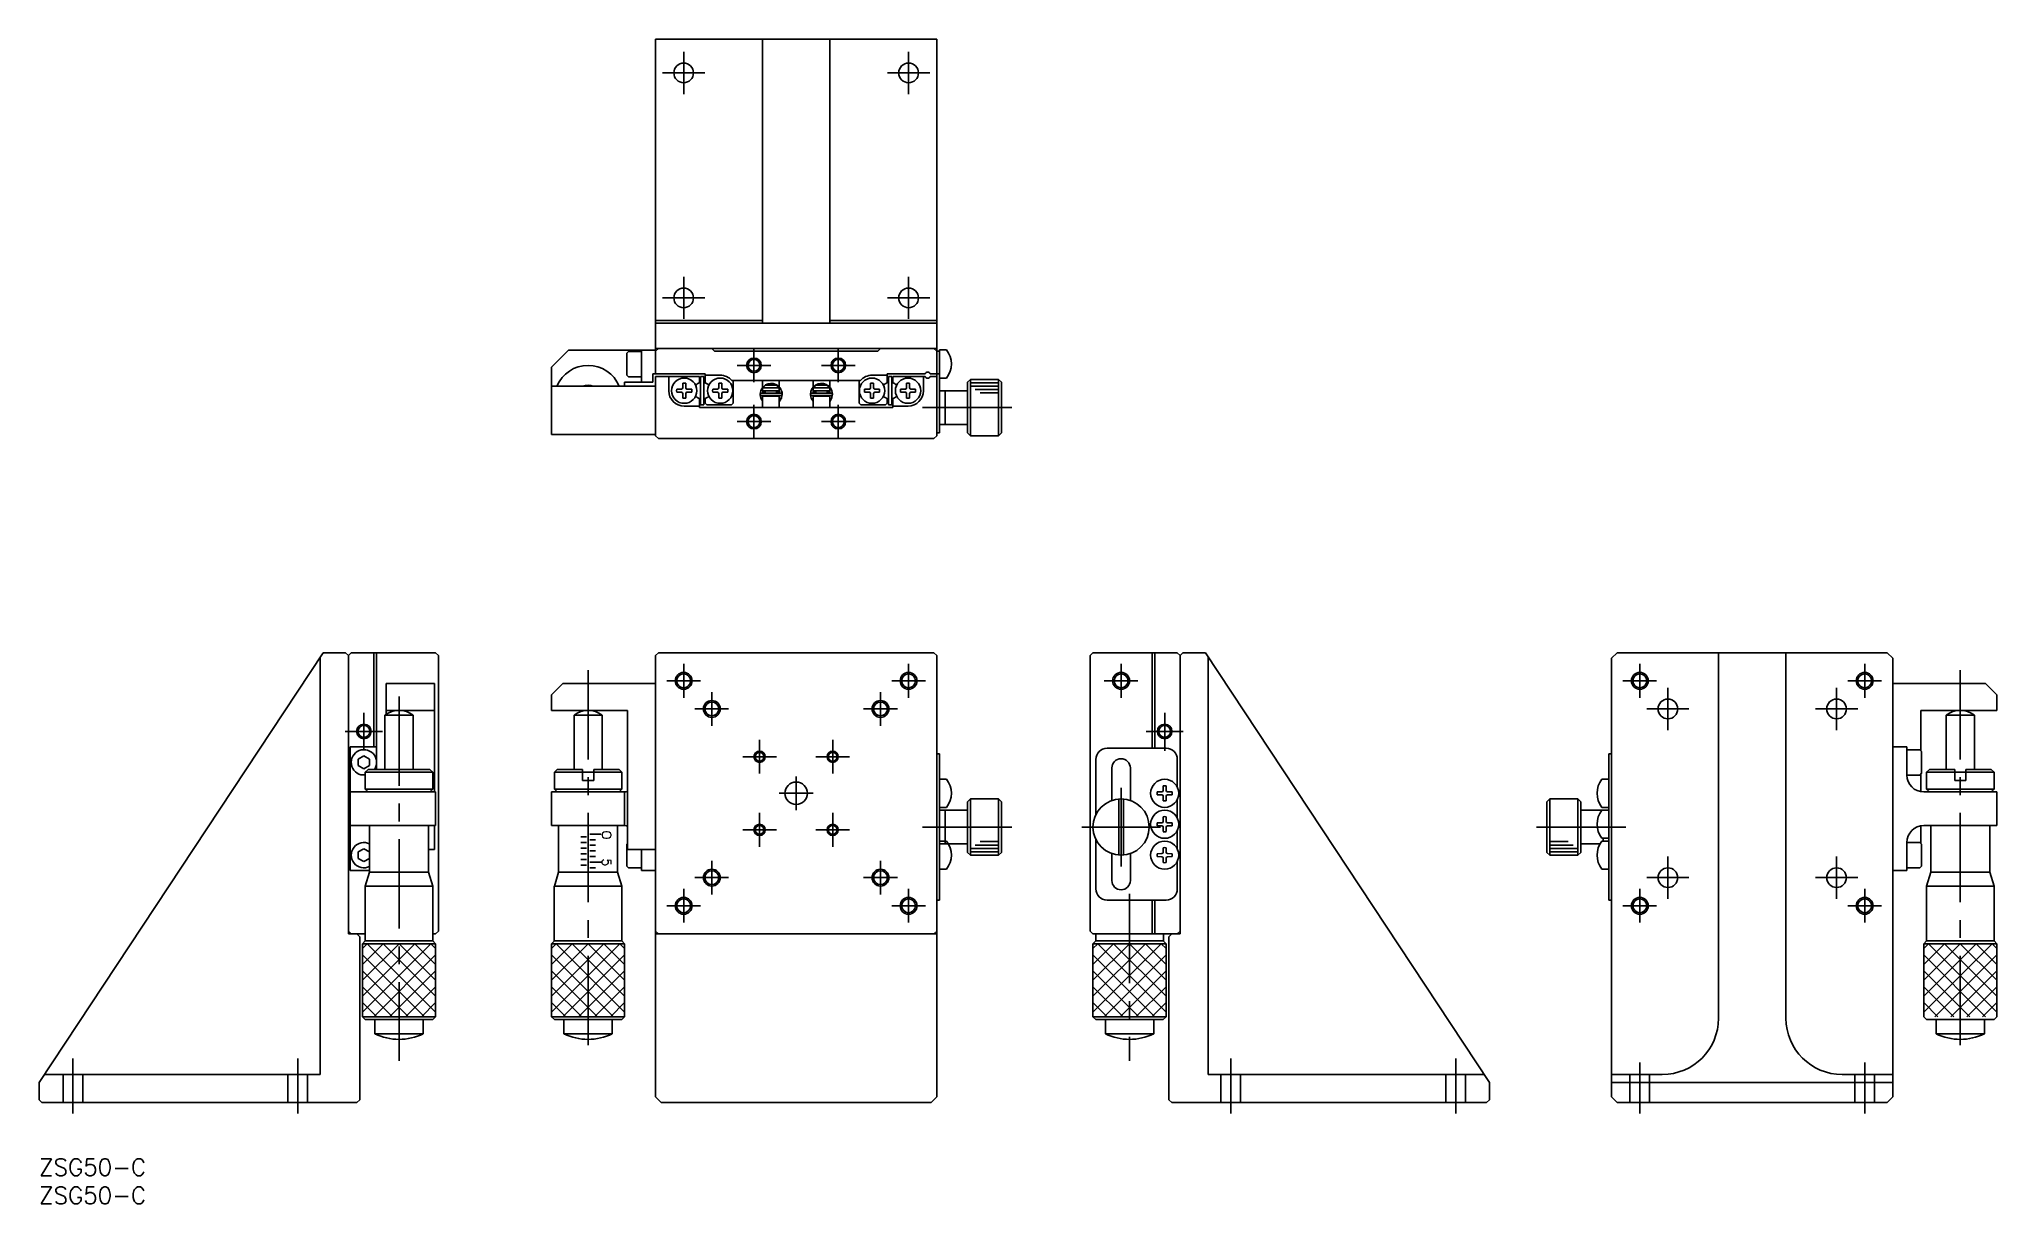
# Model space of a CAD drawing. Extents: x 0 to 348, y -8 to 199.
import ezdxf

# ---------------------------------------------------------------- set-up
doc = ezdxf.new("R2010")
doc.units = 0
doc.header["$LTSCALE"] = 0.5
doc.linetypes.add('CENTER', pattern=[50.8, 31.75, -6.35, 6.35, -6.35])
doc.linetypes.add('DASHED', pattern=[19.05, 12.7, -6.35])
for name, color, linetype in [('MSM_CENTER', 1, 'CENTER'), ('MSM_CONTINUOUS', 7, 'CONTINUOUS'), ('MSM_DASHED', 4, 'DASHED'), ('MSM_NARROW', 5, 'CONTINUOUS'), ('MSM_PART_NUMBER', 7, 'CONTINUOUS')]:
    doc.layers.add(name, color=color, linetype=linetype)
doc.styles.get("Standard").update_dxf_attribs({"font": 'txt.shx', "height": 3, "bigfont": 'bigfont.shx'})

# ---------------------------------------------------------------- blocks, each defined once
blk = doc.blocks.new('*U2')
at = {"layer": 'MSM_PART_NUMBER'}
blk.add_text('ZSG50-C', height=3, dxfattribs=at).set_placement((0, -3))
blk = doc.blocks.new('*U3')
at = {"layer": 'MSM_PART_NUMBER'}
blk.add_text('ZSG50-C', height=3, dxfattribs=at).set_placement((0, -8))

msp = doc.modelspace()

# ---------------------------------------------------------------- linework, layer by layer
at = {"layer": 'MSM_CENTER'}
for p, q in [((114.62, 189.34), (114.62, 196.84)), ((154.62, 189.34), (154.62, 196.84)), ((110.87, 193.09), (118.37, 193.09)), ((150.87, 193.09), (158.37, 193.09)), ((114.62, 149.34), (114.62, 156.84)), ((154.62, 149.34), (154.62, 156.84)), ((110.87, 153.09), (118.37, 153.09)), ((150.87, 153.09), (158.37, 153.09)), ((127.12, 144.09), (127.12, 138.09)), ((142.12, 144.09), (142.12, 138.09)), ((124.12, 141.09), (130.12, 141.09)), ((139.12, 141.09), (145.12, 141.09)), ((127.12, 134.09), (127.12, 128.09)), ((142.12, 134.09), (142.12, 128.09)), ((157.1, 133.59), (174.99, 133.59)), ((124.12, 131.09), (130.12, 131.09)), ((139.12, 131.09), (145.12, 131.09)), ((114.62, 82), (114.62, 88)), ((154.62, 82), (154.62, 88)), ((192.41, 82), (192.41, 88)), ((284.65, 82), (284.65, 88)), ((324.65, 82), (324.65, 88)), ((97.62, 86.9), (97.62, 17.42)), ((111.62, 85), (117.62, 85)), ((151.62, 85), (157.62, 85)), ((189.41, 85), (195.41, 85)), ((281.65, 85), (287.65, 85)), ((289.65, 83.75), (289.65, 76.25)), ((319.65, 83.75), (319.65, 76.25)), ((321.65, 85), (327.65, 85)), ((341.65, 86.9), (341.65, 17.42)), ((64, 82.22), (64, 17.42)), ((119.62, 77), (119.62, 83)), ((149.62, 77), (149.62, 83)), ((57.75, 79.3), (57.75, 72.7)), ((116.62, 80), (122.62, 80)), ((146.62, 80), (152.62, 80)), ((200.16, 79.3), (200.16, 72.56)), ((285.9, 80), (293.4, 80)), ((315.9, 80), (323.4, 80)), ((54.45, 76), (61.05, 76)), ((128.12, 68.5), (128.12, 74.5)), ((141.12, 68.5), (141.12, 74.5)), ((203.46, 76), (196.86, 76)), ((125.12, 71.5), (131.12, 71.5)), ((144.12, 71.5), (138.12, 71.5)), ((134.62, 62), (134.62, 68)), ((137.62, 65), (131.62, 65)), ((192.41, 66), (192.41, 52)), ((128.12, 61.5), (128.12, 55.5)), ((141.12, 61.5), (141.12, 55.5)), ((125.12, 58.5), (131.12, 58.5)), ((144.12, 58.5), (138.12, 58.5)), ((157.1, 59), (174.99, 59)), ((185.41, 59), (199.41, 59)), ((282.17, 59), (264.28, 59)), ((119.62, 53), (119.62, 47)), ((149.62, 53), (149.62, 47)), ((289.65, 53.75), (289.65, 46.25)), ((319.65, 53.75), (319.65, 46.25)), ((116.62, 50), (122.62, 50)), ((146.62, 50), (152.62, 50)), ((285.9, 50), (293.4, 50)), ((315.9, 50), (323.4, 50)), ((114.62, 48), (114.62, 42)), ((154.62, 48), (154.62, 42)), ((193.91, 47.11), (193.91, 17.42)), ((284.65, 48), (284.65, 42)), ((324.65, 48), (324.65, 42)), ((111.62, 45), (117.62, 45)), ((151.62, 45), (157.62, 45)), ((281.65, 45), (287.65, 45)), ((321.65, 45), (327.65, 45)), ((6, 17.85), (6, 8.09)), ((46, 17.85), (46, 8.09)), ((211.91, 17.85), (211.91, 8.09)), ((251.91, 17.85), (251.91, 8.09)), ((284.65, 17.12), (284.65, 8.09)), ((324.65, 17.12), (324.65, 8.09))]:
    msp.add_line(p, q, dxfattribs=at)
at = {"layer": 'MSM_CONTINUOUS'}
for p, q in [((109.62, 142.09), (109.62, 199.09)), ((159.62, 199.09), (109.62, 199.09)), ((128.62, 199.09), (128.62, 148.59)), ((140.62, 199.09), (140.62, 148.59)), ((159.62, 142.09), (159.62, 199.09)), ((128.62, 149.09), (109.62, 149.09)), ((159.62, 148.59), (109.62, 148.59)), ((159.62, 149.09), (140.62, 149.09)), ((94.12, 143.79), (91.12, 140.79)), ((94.12, 143.79), (109.62, 143.79)), ((104.52, 143.24), (104.82, 143.54)), ((104.52, 143.24), (104.52, 139.34)), ((107.12, 143.54), (104.82, 143.54)), ((107.12, 138.09), (107.12, 143.79)), ((110.12, 144.09), (109.62, 143.59)), ((159.62, 144.09), (109.62, 144.09)), ((109.62, 143.59), (109.62, 139.59)), ((119.62, 144.09), (120.12, 143.59)), ((149.12, 143.59), (120.12, 143.59)), ((149.62, 144.09), (149.12, 143.59)), ((159.12, 144.09), (159.62, 143.59)), ((160.12, 143.59), (159.62, 143.59)), ((159.62, 139.59), (159.62, 143.59)), ((160.12, 143.84), (161.34, 143.84)), ((160.12, 143.84), (160.12, 129.09)), ((91.12, 128.79), (91.12, 140.79)), ((104.82, 139.04), (104.52, 139.34)), ((109.12, 139.59), (109.62, 139.59)), ((109.12, 139.59), (109.12, 138.09)), ((109.62, 139.59), (118.42, 139.59)), ((118.42, 139.59), (118.42, 138.01)), ((121.12, 139.34), (118.42, 139.34)), ((148.12, 139.34), (150.82, 139.34)), ((150.82, 139.59), (157.56, 139.59)), ((150.82, 139.59), (150.82, 138.01)), ((160.12, 139.59), (158.48, 139.59)), ((159.62, 128.59), (159.62, 139.59)), ((91.12, 137.39), (109.62, 137.39)), ((104.12, 137.39), (104.12, 138.09)), ((104.12, 138.09), (109.12, 138.09)), ((107.12, 139.04), (104.82, 139.04)), ((117.42, 139.09), (109.62, 139.09)), ((109.62, 128.59), (109.62, 139.09)), ((111.97, 136.59), (111.97, 139.09)), ((114.24, 136.87), (113.4, 136.85)), ((114.24, 136.32), (113.4, 136.33)), ((114.24, 136.87), (114.37, 136.93)), ((114.24, 136.32), (114.37, 136.26)), ((114.45, 137.09), (114.37, 136.93)), ((114.45, 136.1), (114.37, 136.26)), ((114.45, 137.09), (114.46, 137.92)), ((114.45, 136.1), (114.46, 135.27)), ((115, 137.09), (114.98, 137.92)), ((115, 136.1), (114.98, 135.27)), ((115, 137.09), (115.07, 136.93)), ((115, 136.1), (115.07, 136.26)), ((115.2, 136.87), (115.07, 136.93)), ((115.2, 136.32), (115.07, 136.26)), ((115.2, 136.87), (116.05, 136.85)), ((115.2, 136.32), (116.05, 136.33)), ((117.42, 139.09), (117.42, 138.01)), ((117.62, 139.09), (117.62, 134.09)), ((117.62, 139.09), (118.22, 139.09)), ((118.22, 139.09), (118.22, 134.09)), ((120.64, 136.87), (119.8, 136.85)), ((120.64, 136.32), (119.8, 136.33)), ((120.64, 136.87), (120.77, 136.93)), ((120.64, 136.32), (120.77, 136.26)), ((120.85, 137.09), (120.77, 136.93)), ((120.85, 136.1), (120.77, 136.26)), ((120.85, 137.09), (120.86, 137.92)), ((120.85, 136.1), (120.86, 135.27)), ((121.4, 137.09), (121.38, 137.92)), ((121.4, 136.1), (121.38, 135.27)), ((121.4, 137.09), (121.47, 136.93)), ((121.4, 136.1), (121.47, 136.26)), ((121.6, 136.87), (121.47, 136.93)), ((121.6, 136.32), (121.47, 136.26)), ((121.6, 136.87), (122.45, 136.85)), ((121.6, 136.32), (122.45, 136.33)), ((123.2, 138.39), (146.04, 138.39)), ((123.42, 134.39), (123.42, 138.39)), ((128.24, 135.91), (128.24, 135.81)), ((131.94, 136.13), (128.44, 136.13)), ((128.62, 138.39), (128.62, 136.59)), ((129.2, 137.61), (128.62, 137.09)), ((131.62, 137.09), (128.62, 137.09)), ((128.62, 136.59), (131.62, 136.59)), ((128.65, 136.13), (128.78, 136.59)), ((128.68, 137.09), (129.2, 137.59)), ((128.71, 136.39), (129.12, 136.39)), ((129.12, 136.59), (129.12, 136.13)), ((129.2, 137.59), (131.04, 137.59)), ((131.04, 137.59), (131.57, 137.09)), ((131.12, 136.13), (131.12, 136.59)), ((131.12, 136.39), (131.62, 136.39)), ((131.59, 136.59), (131.72, 136.13)), ((131.62, 137.25), (131.62, 138.39)), ((131.62, 136.59), (131.62, 137.09)), ((131.62, 136.39), (131.62, 136.52)), ((131.98, 135.16), (132.14, 135.9)), ((137.18, 135.92), (137.18, 135.82)), ((140.88, 136.14), (137.38, 136.14)), ((137.59, 136.14), (137.72, 136.59)), ((137.62, 138.39), (137.62, 137.18)), ((137.62, 137.09), (137.62, 136.59)), ((140.62, 137.09), (137.62, 137.09)), ((137.62, 136.59), (140.62, 136.59)), ((137.65, 136.39), (138.12, 136.39)), ((137.68, 137.09), (138.2, 137.59)), ((138.12, 136.59), (138.12, 136.14)), ((138.2, 137.59), (140.04, 137.59)), ((140.04, 137.59), (140.57, 137.09)), ((140.12, 136.14), (140.12, 136.59)), ((140.12, 136.39), (140.62, 136.39)), ((140.54, 136.59), (140.67, 136.14)), ((140.62, 137.2), (140.62, 138.39)), ((140.62, 136.59), (140.62, 137.09)), ((140.92, 135.17), (141.08, 135.92)), ((145.82, 134.39), (145.82, 138.39)), ((147.64, 136.87), (146.8, 136.85)), ((147.64, 136.32), (146.8, 136.33)), ((147.64, 136.87), (147.77, 136.93)), ((147.64, 136.32), (147.77, 136.26)), ((147.85, 137.09), (147.77, 136.93)), ((147.85, 136.1), (147.77, 136.26)), ((147.85, 137.09), (147.86, 137.92)), ((147.85, 136.1), (147.86, 135.27)), ((148.4, 137.09), (148.38, 137.92)), ((148.4, 136.1), (148.38, 135.27)), ((148.4, 137.09), (148.47, 136.93)), ((148.4, 136.1), (148.47, 136.26)), ((148.6, 136.87), (148.47, 136.93)), ((148.6, 136.32), (148.47, 136.26)), ((148.6, 136.87), (149.45, 136.85)), ((148.6, 136.32), (149.45, 136.33)), ((151.02, 139.09), (151.02, 134.09)), ((151.62, 139.09), (151.02, 139.09)), ((151.62, 139.09), (151.62, 134.09)), ((151.82, 139.09), (157.56, 139.09)), ((151.82, 139.09), (151.82, 138.01)), ((154.04, 136.87), (153.2, 136.85)), ((154.04, 136.32), (153.2, 136.33)), ((154.04, 136.87), (154.17, 136.93)), ((154.04, 136.32), (154.17, 136.26)), ((154.25, 137.09), (154.17, 136.93)), ((154.25, 136.1), (154.17, 136.26)), ((154.25, 137.09), (154.26, 137.92)), ((154.25, 136.1), (154.26, 135.27)), ((154.8, 137.09), (154.78, 137.92)), ((154.8, 136.1), (154.78, 135.27)), ((154.8, 137.09), (154.87, 136.93)), ((154.8, 136.1), (154.87, 136.26)), ((155, 136.87), (154.87, 136.93)), ((155, 136.32), (154.87, 136.26)), ((155, 136.87), (155.85, 136.85)), ((155, 136.32), (155.85, 136.33)), ((157.27, 136.59), (157.27, 139.09)), ((159.62, 139.09), (158.48, 139.09)), ((159.62, 138.59), (159.62, 128.59)), ((160.12, 138.84), (161.34, 138.84)), ((160.12, 136.59), (165.12, 136.59)), ((161.12, 130.59), (161.12, 136.59)), ((165.12, 138.09), (165.62, 138.59)), ((165.12, 129.09), (165.12, 138.09)), ((165.62, 128.59), (165.62, 138.59)), ((165.62, 138.59), (170.62, 138.59)), ((170.62, 128.59), (170.62, 138.59)), ((170.62, 138.59), (171.12, 138.09)), ((171.12, 129.09), (171.12, 138.09)), ((114.72, 133.84), (117.42, 133.84)), ((117.42, 133.59), (117.42, 135.18)), ((117.42, 133.59), (151.82, 133.59)), ((118.22, 134.09), (117.62, 134.09)), ((118.42, 134.39), (118.42, 135.18)), ((118.42, 134.39), (118.72, 134.09)), ((123.12, 134.09), (118.72, 134.09)), ((123.12, 134.09), (123.42, 134.39)), ((128.37, 135.22), (128.39, 135.16)), ((128.39, 135.17), (128.39, 135.17)), ((128.39, 135.16), (128.39, 135.17)), ((128.4, 135.16), (128.42, 135.11)), ((128.44, 135.73), (131.94, 135.73)), ((131.62, 135.59), (128.62, 135.59)), ((128.62, 135.59), (128.62, 133.59)), ((128.67, 135.59), (128.65, 135.73)), ((128.79, 135.59), (129.04, 135.73)), ((129.12, 135.73), (129.12, 135.59)), ((131.12, 135.59), (131.12, 135.73)), ((131.34, 135.73), (131.59, 135.59)), ((131.62, 135.59), (131.62, 133.59)), ((131.63, 135.3), (131.62, 135.31)), ((131.97, 135.15), (131.62, 135.3)), ((131.62, 134.61), (131.98, 135.17)), ((131.64, 135.29), (131.63, 135.3)), ((131.63, 135.3), (131.63, 135.3)), ((131.65, 135.29), (131.64, 135.29)), ((131.66, 135.28), (131.65, 135.29)), ((131.67, 135.28), (131.66, 135.28)), ((131.68, 135.27), (131.67, 135.28)), ((131.69, 135.27), (131.68, 135.27)), ((131.7, 135.26), (131.69, 135.27)), ((131.71, 135.25), (131.7, 135.26)), ((131.73, 135.25), (131.71, 135.25)), ((131.74, 135.24), (131.73, 135.25)), ((131.75, 135.23), (131.74, 135.24)), ((131.77, 135.23), (131.75, 135.23)), ((131.78, 135.22), (131.77, 135.23)), ((131.8, 135.22), (131.78, 135.22)), ((131.81, 135.21), (131.8, 135.22)), ((131.82, 135.2), (131.81, 135.21)), ((131.84, 135.2), (131.82, 135.2)), ((131.85, 135.19), (131.84, 135.2)), ((131.87, 135.19), (131.85, 135.19)), ((131.88, 135.18), (131.87, 135.19)), ((131.89, 135.18), (131.88, 135.18)), ((131.9, 135.18), (131.89, 135.18)), ((131.92, 135.17), (131.9, 135.18)), ((131.93, 135.17), (131.92, 135.17)), ((131.94, 135.17), (131.93, 135.17)), ((131.94, 135.16), (131.94, 135.17)), ((131.95, 135.16), (131.94, 135.16)), ((131.96, 135.16), (131.95, 135.16)), ((131.97, 135.16), (131.96, 135.16)), ((131.98, 135.7), (131.97, 135.73)), ((131.97, 135.73), (131.97, 135.73)), ((131.98, 135.16), (131.97, 135.15)), ((131.97, 135.16), (131.98, 135.16)), ((131.98, 135.16), (131.97, 135.16)), ((131.97, 135.16), (131.97, 135.16)), ((131.97, 135.16), (131.97, 135.16)), ((132, 135.67), (131.98, 135.7)), ((131.98, 135.16), (131.99, 135.2)), ((131.98, 135.17), (131.98, 135.16)), ((131.98, 135.16), (131.98, 135.16)), ((131.99, 135.2), (132, 135.23)), ((132.01, 135.64), (132, 135.67)), ((132, 135.23), (132.01, 135.26)), ((132.02, 135.6), (132.01, 135.64)), ((132.01, 135.26), (132.02, 135.29)), ((132.02, 135.57), (132.02, 135.6)), ((132.03, 135.53), (132.02, 135.57)), ((132.02, 135.29), (132.03, 135.33)), ((132.03, 135.5), (132.03, 135.53)), ((132.03, 135.47), (132.03, 135.5)), ((132.04, 135.43), (132.03, 135.47)), ((132.03, 135.4), (132.04, 135.43)), ((132.03, 135.36), (132.03, 135.4)), ((132.03, 135.33), (132.03, 135.36)), ((137.31, 135.23), (137.34, 135.18)), ((137.34, 135.18), (137.34, 135.18)), ((137.34, 135.18), (137.34, 135.18)), ((137.34, 135.18), (137.36, 135.12)), ((137.38, 135.74), (140.88, 135.74)), ((137.62, 135.58), (137.59, 135.74)), ((140.62, 135.59), (137.62, 135.59)), ((137.62, 135.59), (137.62, 133.59)), ((137.72, 135.59), (137.98, 135.74)), ((138.12, 135.74), (138.12, 135.59)), ((140.12, 135.59), (140.12, 135.74)), ((140.28, 135.74), (140.54, 135.59)), ((140.62, 133.59), (140.62, 135.59)), ((140.63, 135.27), (140.62, 135.28)), ((140.92, 135.17), (140.62, 135.27)), ((140.62, 134.69), (140.92, 135.18)), ((140.65, 135.27), (140.63, 135.27)), ((140.66, 135.26), (140.65, 135.27)), ((140.67, 135.26), (140.66, 135.26)), ((140.69, 135.25), (140.67, 135.26)), ((140.7, 135.24), (140.69, 135.25)), ((140.72, 135.24), (140.7, 135.24)), ((140.73, 135.23), (140.72, 135.24)), ((140.74, 135.22), (140.73, 135.23)), ((140.76, 135.22), (140.74, 135.22)), ((140.77, 135.21), (140.76, 135.22)), ((140.79, 135.21), (140.77, 135.21)), ((140.8, 135.2), (140.79, 135.21)), ((140.82, 135.2), (140.8, 135.2)), ((140.83, 135.19), (140.82, 135.2)), ((140.84, 135.19), (140.83, 135.19)), ((140.85, 135.18), (140.84, 135.19)), ((140.86, 135.18), (140.85, 135.18)), ((140.88, 135.18), (140.86, 135.18)), ((140.89, 135.17), (140.88, 135.18)), ((140.88, 135.18), (140.88, 135.18)), ((140.9, 135.17), (140.89, 135.17)), ((140.91, 135.17), (140.9, 135.17)), ((140.92, 135.71), (140.91, 135.74)), ((140.91, 135.74), (140.91, 135.74)), ((140.92, 135.17), (140.91, 135.17)), ((140.91, 135.17), (140.91, 135.17)), ((140.94, 135.68), (140.92, 135.71)), ((140.92, 135.18), (140.93, 135.21)), ((140.92, 135.18), (140.92, 135.17)), ((140.92, 135.17), (140.92, 135.17)), ((140.92, 135.17), (140.92, 135.17)), ((140.92, 135.17), (140.92, 135.17)), ((140.93, 135.21), (140.95, 135.24)), ((140.95, 135.65), (140.94, 135.68)), ((140.96, 135.61), (140.95, 135.65)), ((140.95, 135.27), (140.96, 135.31)), ((140.95, 135.24), (140.95, 135.27)), ((140.96, 135.58), (140.96, 135.61)), ((140.97, 135.55), (140.96, 135.58)), ((140.96, 135.31), (140.97, 135.34)), ((140.97, 135.51), (140.97, 135.55)), ((140.98, 135.48), (140.97, 135.51)), ((140.97, 135.37), (140.98, 135.41)), ((140.97, 135.34), (140.97, 135.37)), ((140.98, 135.44), (140.98, 135.48)), ((140.98, 135.41), (140.98, 135.44)), ((146.12, 134.09), (145.82, 134.39)), ((146.12, 134.09), (150.52, 134.09)), ((150.52, 134.09), (150.82, 134.39)), ((150.82, 134.39), (150.82, 135.18)), ((151.02, 134.09), (151.62, 134.09)), ((151.82, 133.59), (151.82, 135.18)), ((154.52, 133.84), (151.82, 133.84)), ((160.12, 129.09), (159.62, 129.09)), ((160.12, 130.59), (165.12, 130.59)), ((165.62, 128.59), (165.12, 129.09)), ((171.12, 129.09), (170.62, 128.59)), ((91.12, 128.79), (109.62, 128.79)), ((109.62, 128.59), (110.12, 128.09)), ((159.12, 128.09), (110.12, 128.09)), ((159.62, 128.59), (159.12, 128.09)), ((165.62, 128.59), (170.62, 128.59)), ((50.5, 90), (0, 13.56)), ((50, 89.24), (50, 15)), ((54.5, 90), (50.5, 90)), ((55, 89.5), (54.5, 90)), ((55, 89.5), (55.5, 90)), ((55, 89.5), (55, 40)), ((70.5, 90), (55.5, 90)), ((59.5, 90), (59.5, 73.25)), ((60, 90), (60, 69.25)), ((71, 89.5), (70.5, 90)), ((71, 40.5), (71, 89.5)), ((110.12, 90), (109.62, 89.5)), ((109.62, 89.5), (109.62, 40.5)), ((109.62, 11), (109.62, 89)), ((110.12, 90), (159.12, 90)), ((110.62, 90), (158.62, 90)), ((159.62, 89.5), (159.12, 90)), ((159.62, 40.5), (159.62, 89.5)), ((159.62, 11), (159.62, 89)), ((186.91, 89.5), (187.41, 90)), ((186.91, 40.5), (186.91, 89.5)), ((202.41, 90), (187.41, 90)), ((197.91, 90), (197.91, 73)), ((198.41, 90), (198.41, 73)), ((202.91, 89.5), (202.41, 90)), ((202.91, 89.5), (202.41, 90)), ((202.91, 89.5), (203.41, 90)), ((202.91, 89.5), (202.91, 40)), ((203.41, 90), (207.41, 90)), ((207.41, 90), (257.91, 13.56)), ((207.91, 89.24), (207.91, 15)), ((280.65, 90), (279.65, 89)), ((279.65, 11), (279.65, 89)), ((280.65, 90), (328.65, 90)), ((298.65, 25), (298.65, 90)), ((310.65, 25), (310.65, 90)), ((329.65, 89), (328.65, 90)), ((329.65, 11), (329.65, 89)), ((61.7, 84.5), (70.3, 84.5)), ((61.7, 84.5), (61.7, 79.02)), ((70.3, 84.5), (70.3, 65.25)), ((91.12, 82.5), (93.12, 84.5)), ((93.12, 84.5), (109.62, 84.5)), ((346.15, 84.5), (329.65, 84.5)), ((348.15, 82.5), (346.15, 84.5)), ((91.12, 82.5), (91.12, 79.75)), ((348.15, 82.5), (348.15, 79.75)), ((61.5, 78.87), (61.5, 69.25)), ((61.5, 78.87), (66.5, 78.87)), ((70.3, 79.75), (61.7, 79.75)), ((66.5, 78.87), (66.5, 69.25)), ((104.62, 79.75), (91.12, 79.75)), ((95.12, 78.87), (100.12, 78.87)), ((95.12, 78.87), (95.12, 69.25)), ((100.12, 78.87), (100.12, 69.25)), ((104.62, 79.75), (104.62, 55)), ((334.65, 79.75), (348.15, 79.75)), ((334.65, 79.75), (334.65, 72.55)), ((339.15, 78.87), (339.15, 69.25)), ((344.15, 78.87), (339.15, 78.87)), ((344.15, 78.87), (344.15, 69.25)), ((55.3, 73.25), (55.3, 51.25)), ((55.3, 73.25), (60, 73.25)), ((332.15, 73.25), (329.65, 73.25)), ((332.15, 68.25), (332.15, 73.25)), ((56.75, 71.08), (57.75, 71.65)), ((56.75, 69.92), (56.75, 71.08)), ((57.75, 69.35), (56.75, 69.92)), ((57.75, 71.65), (58.75, 71.08)), ((58.75, 69.92), (57.75, 69.35)), ((58.75, 71.08), (58.75, 69.92)), ((160.12, 72), (159.62, 72)), ((160.12, 72), (160.12, 46)), ((187.91, 71), (187.91, 61.18)), ((189.91, 73), (200.41, 73)), ((202.41, 71), (202.41, 66.09)), ((279.15, 72), (279.65, 72)), ((279.15, 72), (279.15, 46)), ((332.15, 72.75), (334.45, 72.75)), ((334.45, 72.75), (334.75, 72.45)), ((334.75, 68.55), (334.75, 72.45)), ((58, 68.75), (58.5, 69.25)), ((58, 68.75), (58, 65.75)), ((70, 68.75), (58, 68.75)), ((58.5, 69.25), (69.5, 69.25)), ((69.5, 69.25), (70, 68.75)), ((70, 68.75), (70, 65.75)), ((92.12, 69.25), (91.62, 68.75)), ((91.62, 68.75), (103.62, 68.75)), ((91.62, 65.75), (91.62, 68.75)), ((92.12, 69.25), (96.62, 69.25)), ((96.62, 69.25), (96.62, 67.25)), ((96.62, 67.25), (98.62, 67.25)), ((98.62, 69.25), (103.12, 69.25)), ((98.62, 67.25), (98.62, 69.25)), ((103.12, 69.25), (103.62, 68.75)), ((103.62, 68.75), (103.62, 65.75)), ((160.12, 67.5), (161.34, 67.5)), ((190.76, 63.79), (190.76, 69.5)), ((194.06, 63.65), (194.06, 69.5)), ((199.88, 65.5), (199.9, 66.32)), ((200.43, 65.5), (200.42, 66.32)), ((279.15, 67.5), (277.93, 67.5)), ((332.15, 68.25), (334.45, 68.25)), ((334.75, 68.55), (334.45, 68.25)), ((334.65, 68.45), (334.65, 65.29)), ((336.15, 69.25), (335.65, 68.75)), ((335.65, 68.75), (335.65, 65.75)), ((347.65, 68.75), (335.65, 68.75)), ((340.65, 69.25), (336.15, 69.25)), ((340.65, 67.25), (340.65, 69.25)), ((342.65, 67.25), (340.65, 67.25)), ((342.65, 69.25), (342.65, 67.25)), ((347.15, 69.25), (342.65, 69.25)), ((347.15, 69.25), (347.65, 68.75)), ((347.65, 65.75), (347.65, 68.75)), ((70.5, 65.25), (55.3, 65.25)), ((58.5, 65.25), (58, 65.75)), ((58, 65.75), (70, 65.75)), ((69.5, 65.25), (70, 65.75)), ((70.5, 59.25), (70.5, 65.25)), ((104.12, 65.25), (91.12, 65.25)), ((91.12, 59.25), (91.12, 65.25)), ((91.62, 65.75), (103.62, 65.75)), ((91.62, 65.75), (92.12, 65.25)), ((103.12, 65.25), (103.62, 65.75)), ((104.12, 65.25), (104.12, 59.25)), ((165.62, 64), (165.12, 63.5)), ((165.12, 63.5), (165.12, 54.5)), ((165.62, 64), (165.62, 54)), ((165.62, 64), (170.62, 64)), ((170.62, 64), (170.62, 54)), ((171.12, 63.5), (170.62, 64)), ((171.12, 63.5), (171.12, 54.5)), ((192.01, 54.02), (192.01, 63.98)), ((192.81, 54.02), (192.81, 63.98)), ((199.68, 65.27), (198.83, 65.26)), ((199.68, 64.73), (198.83, 64.74)), ((199.68, 65.27), (199.81, 65.33)), ((199.68, 64.73), (199.81, 64.67)), ((199.88, 65.5), (199.81, 65.33)), ((199.88, 64.5), (199.81, 64.67)), ((199.88, 64.5), (199.9, 63.68)), ((200.43, 64.5), (200.42, 63.68)), ((200.43, 65.5), (200.5, 65.33)), ((200.43, 64.5), (200.5, 64.67)), ((200.64, 65.27), (200.5, 65.33)), ((200.64, 64.73), (200.5, 64.67)), ((200.64, 65.27), (201.48, 65.26)), ((200.64, 64.73), (201.48, 64.74)), ((202.41, 63.91), (202.41, 60.59)), ((268.15, 63.5), (268.65, 64)), ((268.15, 63.5), (268.15, 54.5)), ((273.65, 64), (268.65, 64)), ((268.65, 64), (268.65, 54)), ((273.65, 64), (274.15, 63.5)), ((273.65, 64), (273.65, 54)), ((274.15, 63.5), (274.15, 54.5)), ((335.15, 65.25), (348.15, 65.25)), ((336.15, 65.25), (335.65, 65.75)), ((347.65, 65.75), (335.65, 65.75)), ((347.65, 65.75), (347.15, 65.25)), ((348.15, 59.25), (348.15, 65.25)), ((55.3, 59.25), (70.5, 59.25)), ((58.75, 59.25), (58.75, 51)), ((69.25, 51), (69.25, 59.25)), ((70.3, 59.25), (70.3, 55)), ((104.12, 59.25), (91.12, 59.25)), ((92.37, 59.25), (92.37, 51)), ((97.62, 59.25), (97.62, 51.25)), ((102.87, 51), (102.87, 59.25)), ((160.12, 62.5), (161.34, 62.5)), ((160.12, 62), (165.12, 62)), ((161.12, 62), (161.12, 56)), ((199.68, 59.77), (198.83, 59.76)), ((199.68, 59.23), (198.83, 59.24)), ((199.68, 59.77), (199.81, 59.83)), ((199.68, 59.23), (199.81, 59.17)), ((199.88, 60), (199.81, 59.83)), ((199.88, 60), (199.9, 60.82)), ((200.43, 60), (200.42, 60.82)), ((200.43, 60), (200.5, 59.83)), ((200.64, 59.77), (200.5, 59.83)), ((200.64, 59.23), (200.5, 59.17)), ((200.64, 59.77), (201.48, 59.76)), ((200.64, 59.23), (201.48, 59.24)), ((279.15, 62), (274.15, 62)), ((279.15, 62.5), (277.93, 62.5)), ((279.15, 62), (277.93, 62)), ((334.65, 59.21), (334.65, 56.05)), ((335.15, 59.25), (348.15, 59.25)), ((336.4, 51), (336.4, 59.25)), ((346.9, 59.25), (346.9, 51)), ((97.32, 57.25), (96.32, 57.25)), ((97.32, 56.25), (96.32, 56.25)), ((97.92, 57.75), (99.92, 57.75)), ((97.92, 56.75), (98.92, 56.75)), ((98.92, 55.75), (97.92, 55.75)), ((104.52, 55.95), (104.62, 56.05)), ((104.52, 55.95), (104.52, 52.05)), ((160.12, 56.5), (161.34, 56.5)), ((160.12, 56), (165.12, 56)), ((187.91, 56.82), (187.91, 48)), ((199.88, 59), (199.81, 59.17)), ((199.88, 59), (199.9, 58.18)), ((200.43, 59), (200.42, 58.18)), ((200.43, 59), (200.5, 59.17)), ((202.41, 58.41), (202.41, 55.09)), ((277.59, 56), (274.15, 56)), ((279.15, 57), (277.93, 57)), ((279.15, 56.5), (277.93, 56.5)), ((278.15, 57), (278.15, 56.5)), ((332.15, 56.25), (332.15, 51.25)), ((334.45, 56.25), (332.15, 56.25)), ((334.45, 56.25), (334.75, 55.95)), ((334.75, 55.95), (334.75, 52.05)), ((57.75, 55.15), (56.75, 54.58)), ((56.75, 54.58), (56.75, 53.42)), ((56.75, 53.42), (57.75, 52.85)), ((58.75, 54.58), (57.75, 55.15)), ((57.75, 52.85), (58.75, 53.42)), ((69.25, 55), (70.3, 55)), ((97.32, 55.25), (96.32, 55.25)), ((97.32, 54.25), (96.32, 54.25)), ((97.32, 53.25), (96.32, 53.25)), ((97.32, 52.25), (96.32, 52.25)), ((98.92, 54.75), (97.92, 54.75)), ((98.92, 53.75), (97.92, 53.75)), ((99.92, 52.75), (97.92, 52.75)), ((104.62, 55), (109.62, 55)), ((107.12, 55), (107.12, 51.25)), ((165.12, 54.5), (165.62, 54)), ((165.62, 54), (170.62, 54)), ((170.62, 54), (171.12, 54.5)), ((190.76, 49.5), (190.76, 54.21)), ((194.06, 49.5), (194.06, 54.35)), ((199.68, 54.27), (198.83, 54.26)), ((199.68, 53.73), (198.83, 53.74)), ((199.68, 54.27), (199.81, 54.33)), ((199.68, 53.73), (199.81, 53.67)), ((199.88, 54.5), (199.81, 54.33)), ((199.88, 53.5), (199.81, 53.67)), ((199.88, 54.5), (199.9, 55.32)), ((199.88, 53.5), (199.9, 52.68)), ((200.43, 54.5), (200.42, 55.32)), ((200.43, 53.5), (200.42, 52.68)), ((200.43, 54.5), (200.5, 54.33)), ((200.43, 53.5), (200.5, 53.67)), ((200.64, 54.27), (200.5, 54.33)), ((200.64, 53.73), (200.5, 53.67)), ((200.64, 54.27), (201.48, 54.26)), ((200.64, 53.73), (201.48, 53.74)), ((202.41, 52.91), (202.41, 48)), ((268.65, 54), (268.15, 54.5)), ((273.65, 54), (268.65, 54)), ((274.15, 54.5), (273.65, 54)), ((55.3, 51.25), (58.75, 51.25)), ((58.75, 51), (58, 48.5)), ((58.75, 51), (69.25, 51)), ((69.25, 51), (70, 48.5)), ((92.37, 51), (91.62, 48.5)), ((92.37, 51), (102.87, 51)), ((98.92, 51.75), (97.92, 51.75)), ((102.87, 51), (103.62, 48.5)), ((104.82, 51.75), (104.52, 52.05)), ((107.12, 51.75), (104.82, 51.75)), ((107.12, 51.25), (109.62, 51.25)), ((160.12, 51.5), (161.34, 51.5)), ((279.15, 51.5), (277.93, 51.5)), ((332.15, 51.25), (329.65, 51.25)), ((332.15, 51.75), (334.45, 51.75)), ((334.45, 51.75), (334.75, 52.05)), ((336.4, 51), (335.65, 48.5)), ((346.9, 51), (336.4, 51)), ((346.9, 51), (347.65, 48.5)), ((57.96, 48.5), (57.96, 38.75)), ((70, 48.5), (58, 48.5)), ((70, 48.5), (70, 38.75)), ((91.59, 48.5), (91.59, 38.75)), ((103.62, 48.5), (91.62, 48.5)), ((103.62, 48.5), (103.62, 38.75)), ((160.12, 46), (159.62, 46)), ((189.91, 46), (200.41, 46)), ((197.91, 46), (197.91, 40)), ((198.41, 40), (198.41, 46)), ((279.15, 46), (279.65, 46)), ((335.65, 48.5), (347.65, 48.5)), ((335.65, 48.5), (335.65, 38.75)), ((347.69, 48.5), (347.69, 38.75)), ((55, 40.5), (55.5, 40)), ((57.96, 40), (55, 40)), ((57, 39.5), (56.5, 40)), ((57, 10.5), (57, 39.5)), ((58, 38.75), (57.5, 38.25)), ((70, 38.75), (58, 38.75)), ((70.5, 40), (70, 40)), ((70.5, 38.25), (70, 38.75)), ((71, 40.5), (70.5, 40)), ((91.62, 38.75), (91.12, 38.25)), ((103.62, 38.75), (91.62, 38.75)), ((104.12, 38.25), (103.62, 38.75)), ((109.62, 40.5), (110.12, 40)), ((159.62, 40), (109.62, 40)), ((159.12, 40), (110.12, 40)), ((159.12, 40), (159.62, 40.5)), ((186.91, 40.5), (187.41, 40)), ((202.91, 40), (187.41, 40)), ((187.41, 38.25), (187.91, 38.75)), ((187.91, 40), (187.91, 38.75)), ((187.91, 38.75), (199.91, 38.75)), ((199.91, 38.75), (200.41, 38.25)), ((199.94, 40), (199.94, 38.75)), ((200.91, 39.5), (201.41, 40)), ((200.91, 10.5), (200.91, 39.5)), ((202.41, 40), (202.91, 40.5)), ((335.15, 38.25), (335.65, 38.75)), ((335.65, 38.75), (347.65, 38.75)), ((347.65, 38.75), (348.15, 38.25)), ((57.5, 25.25), (57.5, 38.25)), ((57.5, 38.25), (70.5, 38.25)), ((70.5, 25.25), (70.5, 38.25)), ((91.12, 38.25), (104.12, 38.25)), ((91.12, 25.25), (91.12, 38.25)), ((104.12, 25.25), (104.12, 38.25)), ((200.41, 38.25), (187.41, 38.25)), ((187.41, 25.25), (187.41, 38.25)), ((200.41, 25.25), (200.41, 38.25)), ((335.15, 25.25), (335.15, 38.25)), ((348.15, 38.25), (335.15, 38.25)), ((348.15, 25.25), (348.15, 38.25)), ((57.5, 25.25), (58, 24.75)), ((57.5, 25.25), (70.5, 25.25)), ((58, 24.75), (70, 24.75)), ((59.7, 22.25), (59.7, 24.75)), ((68.3, 24.75), (68.3, 22.25)), ((70, 24.75), (70.5, 25.25)), ((91.12, 25.25), (104.12, 25.25)), ((91.12, 25.25), (91.62, 24.75)), ((91.62, 24.75), (103.62, 24.75)), ((93.32, 22.25), (93.32, 24.75)), ((101.92, 24.75), (101.92, 22.25)), ((103.62, 24.75), (104.12, 25.25)), ((200.41, 25.25), (187.41, 25.25)), ((187.91, 24.75), (187.41, 25.25)), ((199.91, 24.75), (187.91, 24.75)), ((189.61, 24.75), (189.61, 22.25)), ((198.21, 22.25), (198.21, 24.75)), ((200.41, 25.25), (199.91, 24.75)), ((335.65, 24.75), (335.15, 25.25)), ((347.65, 24.75), (335.65, 24.75)), ((337.35, 24.75), (337.35, 22.25)), ((345.95, 22.25), (345.95, 24.75)), ((348.15, 25.25), (347.65, 24.75)), ((68.3, 22.25), (59.7, 22.25)), ((101.92, 22.25), (93.32, 22.25)), ((189.61, 22.25), (198.21, 22.25)), ((337.35, 22.25), (345.95, 22.25)), ((0.95, 15), (50, 15)), ((256.95, 15), (207.91, 15)), ((288.65, 15), (279.65, 15)), ((320.65, 15), (329.65, 15)), ((0, 10.5), (0, 13.56)), ((0, 10.5), (0.5, 10)), ((56.5, 10), (57, 10.5)), ((109.62, 11), (110.62, 10)), ((158.62, 10), (159.62, 11)), ((201.41, 10), (200.91, 10.5)), ((257.91, 10.5), (257.41, 10)), ((257.91, 10.5), (257.91, 13.56)), ((329.65, 13.56), (279.65, 13.56)), ((279.65, 11), (280.65, 10)), ((328.65, 10), (329.65, 11)), ((56.5, 10), (0.5, 10)), ((158.62, 10), (110.62, 10)), ((201.41, 10), (257.41, 10)), ((328.65, 10), (280.65, 10))]:
    msp.add_line(p, q, dxfattribs=at)
for centre, radius in [((114.62, 193.09), 1.75), ((154.62, 193.09), 1.75), ((114.62, 153.09), 1.75), ((154.62, 153.09), 1.75), ((127.12, 141.09), 1.06), ((142.12, 141.09), 1.06), ((114.72, 136.59), 2.25), ((121.12, 136.59), 2.25), ((148.12, 136.59), 2.25), ((154.52, 136.59), 2.25), ((127.12, 131.09), 1.06), ((142.12, 131.09), 1.06), ((114.62, 85), 1.23), ((154.62, 85), 1.23), ((192.41, 85), 1.23), ((284.65, 85), 1.23), ((324.65, 85), 1.23), ((119.62, 80), 1.23), ((149.62, 80), 1.23), ((289.65, 80), 1.75), ((319.65, 80), 1.75), ((57.75, 76), 1.06), ((200.16, 76), 1.06), ((128.12, 71.5), 0.783), ((141.12, 71.5), 0.783), ((134.62, 65), 2), ((200.16, 65), 2.5), ((192.41, 59), 5), ((128.12, 58.5), 0.783), ((141.12, 58.5), 0.783), ((200.16, 59.5), 2.5), ((200.16, 54), 2.5), ((119.62, 50), 1.23), ((149.62, 50), 1.23), ((289.65, 50), 1.75), ((319.65, 50), 1.75), ((114.62, 45), 1.23), ((154.62, 45), 1.23), ((284.65, 45), 1.23), ((324.65, 45), 1.23)]:
    msp.add_circle(centre, radius, dxfattribs=at)
for centre, radius, start, end in [((158.22, 141.34), 4, 321.3178, 38.6822), ((97.62, 135.09), 6, 22.5403, 157.4597), ((121.12, 136.59), 2.75, 40.8851, 90), ((148.12, 136.59), 2.75, 90, 139.1149), ((158.02, 139.39), 0.5, 23.5782, 156.4218), ((97.62, 135.09), 2.5, 66.9261, 113.0739), ((114.72, 136.59), 2.75, 180, 270), ((114.72, 136.59), 1.35, 168.8959, 191.1041), ((114.72, 136.59), 1.35, 78.8959, 101.1041), ((114.72, 136.59), 1.35, 348.8959, 11.1041), ((117.92, 136.59), 1.5, 101.537, 140.6872), ((117.92, 136.59), 1.5, 39.3129, 78.463), ((121.12, 136.59), 1.35, 168.8959, 191.1041), ((121.12, 136.59), 1.35, 78.8959, 101.1041), ((121.12, 136.59), 1.35, 348.8959, 11.1041), ((130.19, 135.93), 1.95, 143.5089, 179.1626), ((128.44, 135.93), 0.2, 90, 270), ((130.2, 135.93), 1.96, 183.6908, 216.4393), ((130.19, 135.93), 1.95, 65.3954, 120.515), ((130.18, 135.92), 1.96, 35.9293, 65.2961), ((130.18, 135.93), 1.96, 0.758, 35.7648), ((131.94, 135.93), 0.2, 270, 90), ((139.13, 135.94), 1.95, 65.3921, 179.1827), ((137.38, 135.94), 0.2, 90, 270), ((139.14, 135.95), 1.96, 183.6811, 219.2262), ((139.12, 135.93), 1.96, 35.9292, 65.2961), ((139.12, 135.94), 1.96, 0.758, 35.7648), ((140.88, 135.94), 0.2, 270, 90), ((148.12, 136.59), 1.35, 168.8959, 191.1041), ((148.12, 136.59), 1.35, 78.8959, 101.1041), ((148.12, 136.59), 1.35, 348.8959, 11.1041), ((151.32, 136.59), 1.5, 101.537, 140.6871), ((151.32, 136.59), 1.5, 39.3129, 78.463), ((154.52, 136.59), 1.35, 168.8959, 191.1041), ((154.52, 136.59), 1.35, 78.8959, 101.1041), ((154.52, 136.59), 2.75, 270, 0), ((154.52, 136.59), 1.35, 348.8959, 11.1041), ((158.02, 139.29), 0.5, 203.5782, 336.4218), ((114.72, 136.59), 1.35, 258.8959, 281.1041), ((117.92, 136.59), 1.5, 219.3129, 258.463), ((117.92, 136.59), 1.5, 281.537, 320.6871), ((121.12, 136.59), 1.35, 258.8959, 281.1041), ((148.12, 136.59), 1.35, 258.8959, 281.1041), ((151.32, 136.59), 1.5, 219.3129, 258.463), ((151.32, 136.59), 1.5, 281.537, 320.6871), ((154.52, 136.59), 1.35, 258.8959, 281.1041), ((64, 75.75), 4, 51.3178, 128.6822), ((97.62, 75.75), 4, 51.3178, 128.6822), ((341.65, 75.75), 4, 51.3178, 128.6822), ((57.75, 70.5), 2.25, 326.251, 276.3794), ((189.91, 71), 2, 90, 180), ((192.41, 69.5), 1.65, 0, 180), ((200.41, 71), 2, 0, 90), ((158.22, 65), 4, 321.3178, 38.6822), ((200.16, 65), 1.35, 78.8959, 101.1041), ((281.05, 65), 4, 141.3178, 218.6822), ((335.15, 68.25), 3, 180, 270), ((104.12, 68.25), 3, 270, 279.5941), ((200.16, 65), 1.35, 168.8959, 191.1041), ((200.16, 65), 1.35, 258.8959, 281.1041), ((200.16, 65), 1.35, 348.8959, 11.1041), ((104.12, 56.25), 3, 80.4059, 90), ((200.16, 59.5), 1.35, 168.8959, 191.1041), ((200.16, 59.5), 1.35, 78.8959, 101.1041), ((200.16, 59.5), 1.35, 348.8959, 11.1041), ((281.05, 59.5), 4, 141.3178, 218.6822), ((335.15, 56.25), 3, 90, 180), ((57.75, 54), 2.25, 63.6122, 296.3878), ((158.22, 54), 4, 321.3178, 38.6822), ((200.16, 59.5), 1.35, 258.8959, 281.1041), ((281.05, 54), 4, 141.3178, 218.6822), ((200.16, 54), 1.35, 168.8959, 191.1041), ((200.16, 54), 1.35, 78.8959, 101.1041), ((200.16, 54), 1.35, 258.8959, 281.1041), ((200.16, 54), 1.35, 348.8959, 11.1041), ((192.41, 49.5), 1.65, 180, 0), ((189.91, 48), 2, 180, 270), ((200.41, 48), 2, 270, 0), ((288.65, 25), 10, 270, 0), ((320.65, 25), 10, 180, 270), ((64, 30.99), 9.75, 243.8162, 296.1838), ((97.62, 30.99), 9.75, 243.8162, 296.1838), ((193.91, 30.99), 9.75, 243.8162, 296.1838), ((341.65, 30.99), 9.75, 243.8162, 296.1838)]:
    msp.add_arc(centre, radius, start, end, dxfattribs=at)
at = {"layer": 'MSM_DASHED'}
for p, q in [((4.25, 15), (4.25, 10)), ((7.75, 15), (7.75, 10)), ((44.25, 15), (44.25, 10)), ((47.75, 15), (47.75, 10)), ((210.16, 15), (210.16, 10)), ((213.66, 15), (213.66, 10)), ((250.16, 15), (250.16, 10)), ((253.66, 15), (253.66, 10)), ((282.9, 15), (282.9, 10)), ((286.4, 15), (286.4, 10)), ((322.9, 15), (322.9, 10)), ((326.4, 15), (326.4, 10))]:
    msp.add_line(p, q, dxfattribs=at)
at = {"layer": 'MSM_NARROW'}
for p, q in [((165.62, 137.99), (170.62, 137.99)), ((165.62, 137.39), (170.62, 137.39)), ((166.48, 136.79), (170.62, 136.79)), ((167.35, 136.19), (170.62, 136.19)), ((166.48, 55.8), (170.62, 55.8)), ((167.35, 56.4), (170.62, 56.4)), ((271.92, 56.4), (268.65, 56.4)), ((272.79, 55.8), (268.65, 55.8)), ((165.62, 55.2), (170.62, 55.2)), ((165.62, 54.6), (170.62, 54.6)), ((273.65, 55.2), (268.65, 55.2)), ((273.65, 54.6), (268.65, 54.6)), ((57.5, 26.09), (69.66, 38.25)), ((57.5, 28.92), (66.83, 38.25)), ((57.5, 31.75), (64, 38.25)), ((57.5, 34.58), (61.17, 38.25)), ((57.5, 37.41), (58.34, 38.25)), ((57.5, 36.26), (68.51, 25.25)), ((58.34, 38.25), (70.5, 26.09)), ((59.49, 25.25), (70.5, 36.26)), ((61.17, 38.25), (70.5, 28.92)), ((64, 38.25), (70.5, 31.75)), ((66.83, 38.25), (70.5, 34.58)), ((69.66, 38.25), (70.5, 37.41)), ((91.12, 26.09), (103.28, 38.25)), ((91.12, 28.92), (100.45, 38.25)), ((91.12, 31.75), (97.62, 38.25)), ((91.12, 34.58), (94.79, 38.25)), ((91.12, 37.41), (91.96, 38.25)), ((91.12, 36.26), (102.14, 25.25)), ((91.96, 38.25), (104.12, 26.09)), ((93.11, 25.25), (104.12, 36.26)), ((94.79, 38.25), (104.12, 28.92)), ((97.62, 38.25), (104.12, 31.75)), ((100.45, 38.25), (104.12, 34.58)), ((103.28, 38.25), (104.12, 37.41)), ((199.56, 38.25), (187.41, 26.09)), ((196.74, 38.25), (187.41, 28.92)), ((193.91, 38.25), (187.41, 31.75)), ((191.08, 38.25), (187.41, 34.58)), ((188.25, 38.25), (187.41, 37.41)), ((198.42, 25.25), (187.41, 36.26)), ((200.41, 26.09), (188.25, 38.25)), ((200.41, 36.26), (189.39, 25.25)), ((200.41, 28.92), (191.08, 38.25)), ((200.41, 31.75), (193.91, 38.25)), ((200.41, 34.58), (196.74, 38.25)), ((200.41, 37.41), (199.56, 38.25)), ((347.31, 38.25), (335.15, 26.09)), ((344.48, 38.25), (335.15, 28.92)), ((341.65, 38.25), (335.15, 31.75)), ((338.82, 38.25), (335.15, 34.58)), ((335.99, 38.25), (335.15, 37.41)), ((346.16, 25.25), (335.15, 36.26)), ((348.15, 26.09), (335.99, 38.25)), ((348.15, 36.26), (337.14, 25.25)), ((348.15, 28.92), (338.82, 38.25)), ((348.15, 31.75), (341.65, 38.25)), ((348.15, 34.58), (344.48, 38.25)), ((348.15, 37.41), (347.31, 38.25)), ((57.5, 33.44), (65.69, 25.25)), ((62.31, 25.25), (70.5, 33.44)), ((91.12, 33.44), (99.31, 25.25)), ((95.93, 25.25), (104.12, 33.44)), ((195.59, 25.25), (187.41, 33.44)), ((200.41, 33.44), (192.22, 25.25)), ((343.34, 25.25), (335.15, 33.44)), ((348.15, 33.44), (339.96, 25.25)), ((57.5, 30.61), (62.86, 25.25)), ((65.14, 25.25), (70.5, 30.61)), ((91.12, 30.61), (96.48, 25.25)), ((98.76, 25.25), (104.12, 30.61)), ((192.77, 25.25), (187.41, 30.61)), ((200.41, 30.61), (195.05, 25.25)), ((340.51, 25.25), (335.15, 30.61)), ((348.15, 30.61), (342.79, 25.25)), ((57.5, 27.78), (60.03, 25.25)), ((67.97, 25.25), (70.5, 27.78)), ((91.12, 27.78), (93.65, 25.25)), ((101.59, 25.25), (104.12, 27.78)), ((189.94, 25.25), (187.41, 27.78)), ((200.41, 27.78), (197.88, 25.25)), ((337.68, 25.25), (335.15, 27.78)), ((348.15, 27.78), (345.62, 25.25))]:
    msp.add_line(p, q, dxfattribs=at)
for centre, radius in [((127.12, 141.09), 1.3), ((142.12, 141.09), 1.3), ((127.12, 131.09), 1.3), ((142.12, 131.09), 1.3), ((114.62, 85), 1.5), ((154.62, 85), 1.5), ((192.41, 85), 1.5), ((284.65, 85), 1.5), ((324.65, 85), 1.5), ((119.62, 80), 1.5), ((149.62, 80), 1.5), ((57.75, 76), 1.3), ((200.16, 76), 1.3), ((128.12, 71.5), 1), ((141.12, 71.5), 1), ((128.12, 58.5), 1), ((141.12, 58.5), 1), ((119.62, 50), 1.5), ((149.62, 50), 1.5), ((114.62, 45), 1.5), ((154.62, 45), 1.5), ((284.65, 45), 1.5), ((324.65, 45), 1.5)]:
    msp.add_circle(centre, radius, dxfattribs=at)

# ---------------------------------------------------------------- block references
at = {"layer": 'MSM_CONTINUOUS'}
for name in ['*U2', '*U3']:
    msp.add_blockref(name, (0, 0), dxfattribs=at)

# ---------------------------------------------------------------- texts
at = {"layer": 'MSM_CONTINUOUS', "width": 1.2}
msp.add_text('0', height=1.6, rotation=270, dxfattribs=at).set_placement((100.1, 58.41))
at = {"layer": 'MSM_CONTINUOUS'}
msp.add_text('5', height=1.6, rotation=270, dxfattribs=at).set_placement((100.1, 53.41))

doc.saveas('drawing.dxf')
